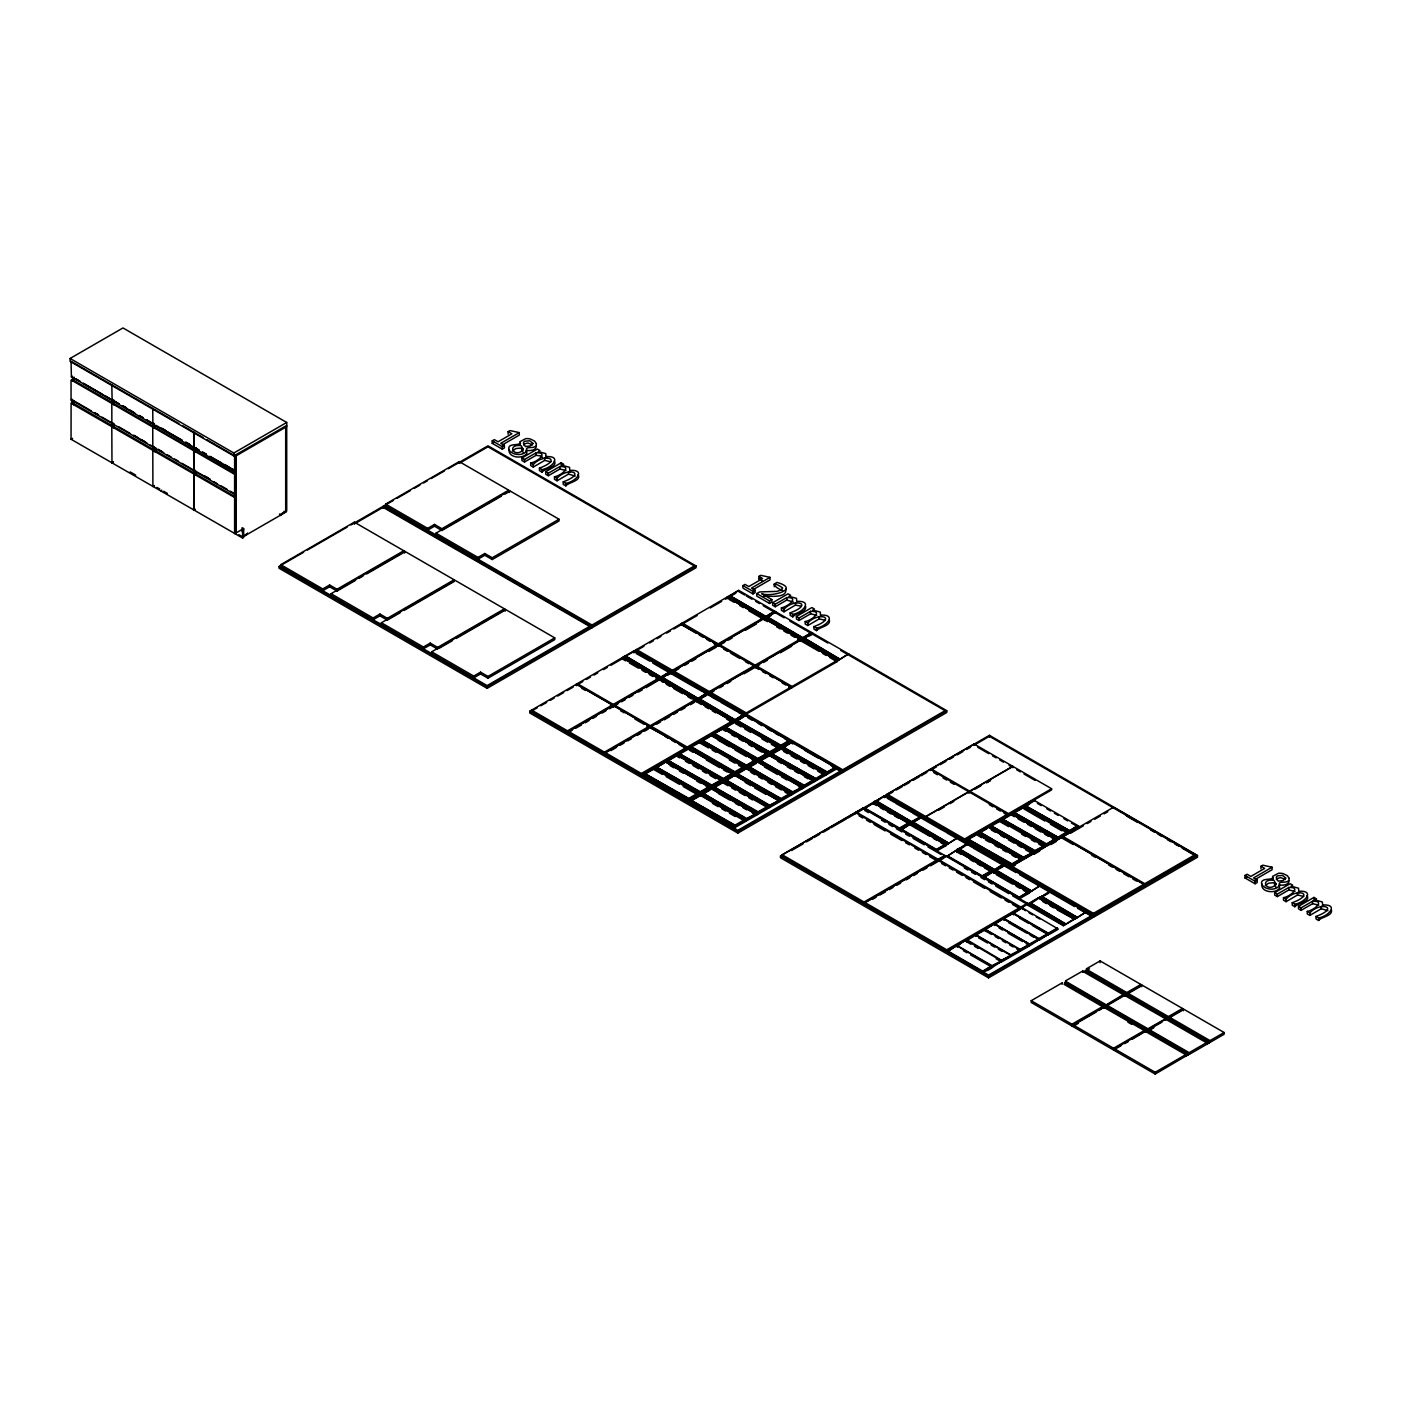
<?xml version="1.0" encoding="UTF-8"?>
<svg xmlns="http://www.w3.org/2000/svg" width="1402" height="1402" viewBox="0 0 1402 1402"><rect width="100%" height="100%" fill="white"/><g stroke="black" fill="none" stroke-linecap="round" stroke-linejoin="round"><path stroke-width="1.5" d="M523.174 452.566L521.053 448.079L515.761 448.57L512.466 451.041M1275.96 887.168L1273.84 882.699L1268.547 883.19L1265.252 885.661M576.415 685.245L576.397 684.071L577.747 684.842L576.555 685.49M611.114 704.154L610.536 705.153L611.132 704.119L577.747 684.842M572.139 730.354L568.388 732.51L568.388 731.336L613.322 705.381L649.406 726.201L649.406 727.393L604.455 753.33L604.455 752.155L649.406 726.201M659.203 678.498L623.645 658.554L622.47 659.168L622.208 657.626L623.504 658.66L623.136 657.082L659.203 678.498L660.324 677.867L624.24 656.434L660.324 677.867M647.181 726.043L648.057 725.43L647.268 726.289M686.332 748.703L686.332 747.529L650.265 727.691L687.19 748.212M658.274 678.445L613.322 704.4L577.256 683.563L577.256 684.754L613.322 705.574L658.274 679.637L658.274 678.445L623.557 658.397L622.295 658.975M659.133 680.058L659.133 678.936L614.181 704.891L614.181 706.065L650.248 726.902L695.199 700.947L695.199 699.773L693.254 700.019L693.85 698.985L660.482 679.725L659.326 680.443M660.482 679.812L661.166 677.762L697.25 699.177L661.166 677.762M684.158 747.529L684.982 746.758L684.123 747.248M698.091 699.072L734.175 720.505L698.091 699.072L696.987 699.721L697.495 701.193L696.268 701.754L696.058 700.264L651.106 726.201L650.3 727.971M696.093 701.543L697.407 701.035L696.146 701.613M715.16 644.149L716.019 643.553L681.319 624.503L695.725 633.021M716.001 643.658L717.368 645.516L672.434 671.453L672.434 670.279L717.368 644.324M752.348 665.897L753.435 665.144L718.227 644.815L673.275 670.769L673.275 671.944L678.901 668.701M727.182 598.426L728.444 597.848L762.302 617.388L761.216 618.142L761.812 617.108M697.407 701.035L730.775 720.313L730.354 721.347L731.266 720.593L730.389 721.294M713.951 691.116L710.201 693.271L710.201 692.097L755.152 666.143C758.307 667.37 753.68 668.526 755.152 665.161L800.086 639.207L800.086 640.399L755.152 666.336L719.068 645.516L719.068 644.324L764.02 618.387L765.317 619.421L766.07 617.195L802.137 638.611L766.07 617.195M767.63 621.647L764.23 619.877L764.02 618.387M789.028 686.682L789.869 686.191L756.502 666.914M791.219 686.962L746.285 712.917L746.285 714.091L791.219 688.154L789.869 686.191M797.896 638.926L798.737 638.436L765.369 619.158L764.16 619.824L764.879 619.088M800.086 639.207L798.737 638.436M800.945 640.802L800.945 639.698L756.011 665.652L756.011 666.826L792.077 687.663L837.012 661.709L837.012 660.535L834.891 660.605L835.662 659.746L802.294 640.486L801.225 641.24L801.821 640.206M834.944 660.675L836.17 660.114M536.405 446.222C535.932 450.655 529.746 450.918 526.328 450.375M1289.192 880.842C1288.718 885.275 1282.532 885.538 1279.115 884.995L1279.711 887.799C1276.258 894.283 1260.047 892.32 1262.098 884.049M519.756 445.38L520.475 443.26M1272.543 880L1273.261 877.88M72.185 376.122L71.484 376.752M234.607 494.696L235.834 493.749L235.343 497.903L71.099 403.215L71.046 439.264L242.616 538.035L243.65 537.439L243.65 528.572L234.607 533.706L234.607 474.717L235.869 474.104L72.326 379.539L71.046 380.275L71.064 400.376L72.185 399.255M72.326 400.218L71.449 403.11M112.861 422.756L111.862 423.947L111.809 403.811L113.247 403.18M112.616 427.102L112.528 423.229M113.089 426.208L113.089 423.755M152.73 427.452L152.906 486.529L154.448 485.635M152.906 427.54L152.73 408.438M153.484 423.386L153.344 424.017M153.799 427.26L154.01 424.245L146.597 419.969M154.01 447.396L153.221 450.55M195.123 450.445L194.159 451.041M194.107 470.686L194.528 474.524M195.106 473.718L194.948 470.336M235.045 471.177L235.834 470.616L235.886 473.981M235.028 494.52L71.467 400.026M1106.826 1005.216L1065.66 981.295M1162.065 1022.04L1147.607 1030.382L1106.844 1006.846L1107.265 1004.831L1124.737 994.824L1124.159 996.068M1209.085 1042.948L1168.322 1019.114L1209.085 1042.948L1189.229 1054.409L1148.466 1030.873L1148.886 1028.858L1166.341 1018.851L1165.781 1019.955M1148.466 1030.593L1189.229 1054.111L1189.65 1052.394L1206.964 1042.405L1206.754 1043.929L1209.085 1042.65M153.309 447.431L153.484 446.537M194.58 451.216L193.669 451.006L193.862 471.282L194.23 470.406M194.159 474.191L194.931 473.613M1107.089 1005.059L1105.985 1006.058L1065.222 982.522L1105.985 1006.356L1125.859 994.596L1085.095 971.06L1082.957 972.287M1148.694 1029.086L1147.607 1030.084L1106.844 1006.548M651.615 727.638L650.248 726.709L605.313 752.646L605.313 753.838M697.39 701.263L732.545 721.434L743.726 714.389L732.545 721.434M756.011 666.651L755.17 667.334L758.762 669.402M874.077 804.1L873.516 802.627L864.473 808.428L900.557 829.265L909.074 824.341L908.566 823.447L900.031 828.372L864.473 807.85M873.919 804.047L874.971 801.19L911.037 822.606L874.971 801.19M908.566 823.447L873.849 802.96M910.844 825.357L910.441 823.938L901.398 829.756L937.482 850.576L945.999 845.651L945.491 844.775L936.974 849.7L901.398 829.16M911.09 825.428L910.792 824.323L945.491 844.775M956.725 851.838L956.234 850.383L947.191 856.184L983.275 877.021L991.792 872.097L991.284 871.203L982.767 876.127L947.191 855.606M956.567 851.697L966.048 845.318M956.988 945.982L957.321 947.139M991.284 871.203L956.567 850.716M966.364 940.514L966.697 941.723M984.134 876.916L993.159 871.693L1027.386 891.462L1027.421 892.671L1028.209 891.935L1019.692 897.455L984.134 876.916L1020.2 898.332L1028.735 893.407L1028.209 892.531M975.774 935.046L976.09 936.308M990.881 966.574L990.863 965.417L990.934 966.609M1022.338 907.742L1013.296 913.543L1049.362 934.38L1057.897 929.456L1057.388 928.562L1048.854 933.487L1013.296 912.965L1022.338 907.742L1023.162 909.215M1000.309 960.212L1000.555 961.264M1022.654 908.075L1057.388 928.562M1009.633 954.744L1009.615 955.691M1028.367 943.809L1029.243 944.808L1020.709 949.732L985.15 929.211L994.193 923.988L1030.61 945.211L1039.127 939.691L1030.084 944.317L994.526 923.795L1028.402 943.739L1028.367 944.86M1013.313 913.368L1003.902 918.38L1039.478 938.902L1048.503 934.275L1039.986 939.796L1003.902 918.958L1038.619 939.393M1047.995 933.977L1013.366 913.596M112.002 403.776L113.509 400.359M112.02 426.594L113.019 426.488M194.054 473.946L193.844 510.17L195.369 509.276M509.312 449.429C507.261 457.7 523.472 459.663 526.924 453.179L526.241 450.41M71.397 377.085L71.046 361.278L178.843 423.509M112.125 400.692L111.809 384.814M193.949 474.051L193.669 510.065M195.001 473.999L193.879 473.858M1106.231 1004.813L1123.721 994.351L1123.51 995.876L1125.859 994.596M622.646 659.168L625.8 660.885M1065.222 982.522L1065.66 980.804L1083.115 970.797L1082.589 972.252M194.054 448.149L193.844 432.166M193.826 471.212L193.844 451.181L194.948 447.886M1065.66 982.276L1106.528 1005.742M1082.852 971.393L1123.615 994.912M1086.375 970.324L1086.375 968.835L1100.097 960.913L1140.878 984.449L1140.878 986.219L1126.717 994.404L1085.954 970.57L1127.138 993.86L1127.138 992.371L1140.878 984.449M1102.901 1006.881L1064.1 984.344M1103.742 1007.372L1072.81 1024.722L1072.81 1026.492L1113.574 1050.028L1120.952 1045.769M1127.997 994.351L1127.997 992.861L1141.719 984.94L1182.482 1008.476L1182.482 1010.246L1168.322 1018.43L1127.558 994.596L1168.76 1017.887L1168.76 1016.397L1182.482 1008.476M1144.68 1030.785L1103.865 1007.302L1103.637 1008.336L1105.985 1007.057L1146.748 1030.593L1132.01 1039.39M1145.364 1031.399L1186.127 1054.935M1148.028 1029.839L1107.265 1006.303M1148.886 1030.33L1189.65 1053.866M1165.237 1018.939L1147.852 1028.84M1166.078 1019.447L1206.842 1042.965M1169.601 1018.378L1169.601 1016.888L1183.341 1008.967L1224.104 1032.503L1224.104 1034.273L1209.944 1042.457L1169.18 1018.623L1210.364 1041.914L1210.364 1040.424L1224.104 1032.503M554.263 460.925C558.189 466.989 544.169 468.829 542.048 472.123L539.455 470.616L539.455 468.11C564.27 458.84 543.117 453.056 533.286 464.553L530.692 463.046L530.692 465.552L533.286 467.059L544.73 460.382L550.968 461.871M578.062 474.665C581.988 480.728 567.968 482.568 565.847 485.846L563.253 484.356L563.253 481.85C588.051 472.579 566.916 466.796 557.085 478.292L554.473 476.785L554.473 479.291L557.085 480.781L568.511 474.121L575.17 476.067M805.624 606.312C806.921 612.481 795.53 613.182 792.778 616.862L790.185 615.373L790.185 612.867C814.983 603.596 793.847 597.813 784.016 609.309L781.405 607.802L781.405 610.308L784.016 611.798L795.442 605.138L800.98 606.12M829.406 620.034C830.72 626.221 819.329 626.922 816.577 630.602L813.966 629.095L813.966 626.606C838.782 617.318 817.629 611.552 807.797 623.031L805.204 621.542L805.204 624.048L807.797 625.537L819.241 618.878L825.48 620.35M1307.067 895.545C1310.975 901.609 1296.955 903.449 1294.852 906.726L1292.241 905.236L1292.241 902.73C1317.056 893.46 1295.904 887.676 1286.072 899.173L1283.478 897.666L1283.478 900.172L1286.072 901.679L1297.516 895.002L1303.755 896.474M1331.479 909.916C1332.776 916.084 1321.403 916.785 1318.634 920.466L1316.04 918.976L1316.04 916.47C1340.838 907.182 1319.703 901.416 1309.871 912.912L1307.26 911.405L1307.26 913.911L1309.871 915.401L1321.297 908.741L1327.957 910.687M286.709 425.419L233.836 455.948L70.1 361.418L70.1 358.474L122.973 327.945L286.709 422.475L286.709 511.099L285.693 511.695M113.509 400.569L118.802 403.916M71.046 439.264L72.571 438.37M154.01 424.245L146.597 419.776M154.185 424.35L154.448 428.364M111.809 462.8L113.334 461.906M113.509 462.012L111.967 462.905L111.809 426.962M152.73 486.424L154.273 485.548M160.757 490.77L161.773 490.174M195.123 471.125L195.369 475.225M70.1 358.474L233.836 453.004L286.709 422.475M286.709 426.611L236.219 455.755L234.695 454.879M209.95 456.544L236.132 471.16L232.434 469.022M235.886 471.51L224.758 464.903M243.65 529.763L242.616 530.342L242.616 538.035M280.277 514.464L284.957 511.765L280.277 515.463L279.454 514.008M243.65 536.458L285.693 512.186L285.693 427.207M242.914 537.019L247.611 533.321L242.914 537.019L238.918 534.705M502.582 444.749L519.283 435.111L519.283 432.605L500.724 443.33L504.37 445.433L504.37 447.939L502.284 449.148L492.225 443.347L492.225 440.841L494.328 439.632L498.078 441.788L511.87 433.814L508.137 431.658L508.137 434.164M508.137 431.658L510.03 430.572L519.283 432.605M589.453 626.501L487.125 685.596L280.733 566.443L280.733 564.673L354.338 522.175L403.794 550.741L403.794 552.511L366.711 573.926M459.541 463.203L487.966 446.8L694.34 565.952L592.012 625.029L385.638 505.877L385.638 504.107L459.225 461.608L508.698 490.174L508.698 491.944L504.983 494.082M350.921 524.944L383.079 506.367L591.153 626.501L591.153 628.271L487.125 688.347L279.033 568.213L279.033 566.443L303.621 552.248M307.406 550.057L347.135 527.117M383.92 507.647L383.92 505.877L393.384 500.426M397.169 498.236L410.418 490.595M414.203 488.404L419.864 485.127M423.649 482.936L427.435 480.763M431.22 478.573L444.469 470.932M448.237 468.741L487.966 445.818L696.058 565.952L696.058 567.722L592.012 627.781L383.079 507.349L354.653 523.77M492.225 443.347L494.328 442.138M492.225 440.841L502.284 446.642L504.37 445.433M542.732 457.718L540.489 455.895L536.055 455.335L524.523 461.994L521.912 460.487L521.912 457.981L537.369 449.061L539.963 450.568L538.245 451.567L545.764 453.6L545.991 456.631C562.307 455.632 552.791 467.637 542.048 469.617L539.455 468.11M521.912 457.981L524.523 459.488L536.055 452.828C549.286 452.285 537.159 462.012 530.692 463.046M280.733 564.673L322.775 588.945L329.61 585.002L337.023 589.278L403.794 550.741M385.638 504.107L427.68 528.379L434.497 524.436L441.91 528.729L508.698 490.174M355.565 580.34L337.023 591.066L329.61 586.772L322.775 590.715L322.775 588.945M501.268 496.238L441.91 530.499L434.497 526.206L427.68 530.149L427.68 528.379M331.047 595.482L331.047 593.712L404.652 551.231L454.108 579.78L454.108 581.55L404.039 610.466M435.952 533.163L509.539 490.665L559.012 519.231L559.012 521.001L492.225 559.538L484.812 555.262L477.994 559.205L477.994 557.435L435.952 533.163L435.952 534.933M359.28 578.202L362.995 576.064M566.005 470.529L559.836 469.057L548.305 475.734L545.711 474.227L545.711 471.72L561.15 462.8L563.762 464.307L562.044 465.289L569.562 467.339L569.79 470.371C586.106 469.372 576.59 481.377 565.847 483.357L563.253 481.85M545.711 471.72L548.305 473.228L559.836 466.568C573.085 466.007 560.958 475.751 554.473 476.785M331.047 593.712L373.09 617.984L379.924 614.058L387.338 618.335L454.108 579.78M477.994 557.435L484.812 553.492L492.225 557.768L559.012 519.231M400.324 612.604L387.338 620.105L379.924 615.828L373.09 619.754L373.09 617.984M381.362 624.538L381.362 622.768L454.967 580.27L504.422 608.836L504.422 610.606L456.211 638.453M381.362 622.768L423.422 647.041L430.239 643.097L437.652 647.391L504.422 608.836M437.652 647.391L437.652 649.161L430.239 644.867L423.422 648.811L423.422 647.041M431.693 651.807L505.281 609.327L554.736 637.875L554.736 639.645L487.966 678.2L480.553 673.924L473.736 677.867L473.736 676.079L431.693 651.807L431.693 653.595M439.509 648.092L452.495 640.591M473.736 676.079L480.553 672.154L487.966 676.43L554.736 637.875M279.033 566.443L487.125 686.577L591.153 626.501M383.92 505.877L592.012 626.011L696.058 565.952M753.312 589.506L770.013 579.867L770.013 577.361L751.454 588.086L755.1 590.189L755.1 592.695L752.997 593.905L742.955 588.104L742.955 585.598L745.058 584.389L748.791 586.544L762.6 578.57L758.868 576.415L758.868 578.921L762.6 581.076M758.868 576.415L760.743 575.328L770.013 577.361M766.211 727.568L841.883 771.258L841.883 773.028L737.838 833.103L529.763 712.97L529.763 711.2L633.792 650.931L762.425 725.395M634.65 652.403L634.65 650.633L738.696 590.365L946.771 710.691L946.771 712.479L842.725 772.537L832.595 766.894M758.868 578.921L760.743 577.834M623.136 657.678L624.24 657.03M626.974 655.453L633.792 651.527L634.317 652.403M730.162 595.885L766.228 616.705L730.162 595.885L738.696 590.365M533.338 710.113L537.141 707.905M540.822 705.784L546.622 702.437M550.18 700.387L554.211 698.056M557.681 696.058L563.674 692.588M567.039 690.643L573.155 687.12M576.45 685.333L582.882 681.512M586.422 679.462L590.365 677.184M593.992 675.081L597.848 672.855M603.473 669.613L607.259 667.422M610.957 665.284L626.221 656.486M672.434 670.279L636.35 649.459L636.35 650.633L643.939 646.252M649.617 642.975L653.42 640.784M656.96 638.734L660.99 636.403M666.686 633.126L670.471 630.935M673.801 629.007L697.127 615.548M710.236 607.977L721.627 601.405M725.43 599.215L735.787 593.221M576.678 685.596L577.764 684.93M681.582 625.047L682.651 624.433L682.143 623.014L718.227 643.833L763.161 617.896L763.161 619.071L718.227 645.025M727.375 598.601L728.462 597.935L727.095 597.059L727.095 598.251M742.955 585.598L752.997 591.399L755.1 590.189M774.079 584.108L777.006 582.426C801.348 589.243 770.995 597.375 761.759 593.729L771.871 599.565L771.871 602.071L769.505 603.438L756.8 596.095L756.8 593.589L759.691 591.924L776.971 591.381L781.054 590.032L782.631 587.946C771.608 580.025 772.362 586.965 782.631 590.452M756.8 593.589L769.505 600.932L771.871 599.565M793.339 602.019L786.767 600.074L775.236 606.751L772.642 605.243L772.642 602.737L788.082 593.817L790.693 595.324L788.976 596.306L796.494 598.356L796.722 601.388C813.037 600.389 803.521 612.394 792.778 614.374L790.185 612.867M772.642 602.737L775.236 604.244L786.767 597.585C800.016 597.024 787.889 606.768 781.405 607.802M656.925 677.674L656.329 678.708L657.398 677.955M715.3 644.482L716.51 643.833M610.536 705.153L611.622 704.54M656.329 678.708L657.415 678.112M715.423 644.587L716.51 643.991M761.216 618.142L762.302 617.546M567.53 730.845L612.481 704.891L612.481 706.065L567.53 732.019L567.53 730.845L531.463 710.008L531.463 711.2L737.838 830.335L840.166 771.258M659.203 677.902L660.833 676.973M661.341 676.675L669.876 671.751L661.341 677.271L625.274 655.856L661.341 677.271M763.599 617.651L774.763 611.202L763.599 618.229L728.549 598.006L728.024 596.516L764.108 617.353L763.599 618.229M662.2 677.166L698.266 698.582L662.2 677.762L670.717 672.241L671.243 673.731M767.087 616.617L803.171 638.033L767.087 617.195L775.621 611.693L776.13 613.165M660.062 678.989L661.166 678.358M662.2 677.762L670.717 672.837M764.949 618.44L766.07 617.791M767.087 617.195L775.621 612.271M614.199 705.889L613.603 706.923L613.322 704.4M719.086 645.323L718.507 646.357L718.227 643.833M575.871 728.181L581.497 724.939M585.247 722.784L588.98 720.61M592.731 718.455L596.481 716.299M602.089 713.057L605.839 710.884M609.59 708.729L617.932 703.909M621.682 701.754L625.415 699.58M629.165 697.425L632.915 695.269M638.523 692.01L642.274 689.854M646.024 687.699L659.974 679.479L695.62 700.106L706.801 693.079L695.62 700.106M660.57 679.287L662.708 678.06M667.825 675.098L671.243 673.135M684.509 665.459L688.259 663.304M692.01 661.148L695.76 658.975M708.869 651.404L716.352 647.093M719.086 645.516L718.315 646.182L719.577 645.603M720.943 644.429L724.694 642.274M728.444 640.101L732.177 637.945M745.286 630.374L756.537 623.89M765.474 618.72L771.012 615.531M613.48 706.818L614.672 706.17M816.718 615.285L810.566 613.813L799.035 620.473L796.424 618.983L796.424 616.477L811.881 607.557L814.474 609.064L812.757 610.045L820.275 612.096L820.503 615.127C836.819 614.129 827.303 626.133 816.577 628.096L813.966 626.606M796.424 616.477L799.035 617.984L810.566 611.325C823.798 610.764 811.67 620.49 805.204 621.542M647.391 726.429L648.53 725.71M798.088 639.417L799.228 638.716M614.181 704.891L650.248 725.71L695.199 699.773M709.359 691.589L754.294 665.652L754.294 666.826L709.359 692.781L709.359 691.589L673.275 670.769M803.171 637.437L811.688 632.512L800.524 639.557L802.645 637.735M699.125 698.494L735.191 719.909L699.125 699.072L707.642 693.569L708.168 694.446M837.45 660.868L848.613 653.84L837.45 660.868L802.4 640.644L801.891 639.154L802.995 638.523L839.062 659.343L802.995 638.523M804.012 637.928L840.096 659.343L804.012 637.928L812.547 633.003L813.055 634.475L827.811 643.01M696.987 700.317L698.091 699.668M699.125 699.072L707.642 694.165M801.891 639.75L802.995 639.119M804.012 638.523L812.547 633.599M610.939 750.596L616.547 747.336M620.297 745.181L624.048 743.025M627.781 740.852L631.531 738.696M637.156 735.454L640.889 733.281M644.64 731.125L648.39 728.97M656.732 724.151L660.465 721.977M664.215 719.822L669.841 716.58M673.573 714.424L677.324 712.251M681.074 710.095L684.824 707.922M690.432 704.68L694.183 702.525M697.495 700.614L706.45 695.445M719.577 687.856L723.309 685.701M727.06 683.545L730.81 681.372M743.919 673.819L759.744 664.671M763.494 662.515L767.245 660.342M780.353 652.771L791.587 646.287M818.978 651.299L800.945 640.889L801.804 640.399M802.4 640.048L804.52 638.821M809.637 635.86L813.055 633.897M650.353 728.059L651.615 727.48M755.292 667.58L756.502 667.072M789.852 686.297L789.046 686.962L790.36 686.472M834.838 660.517L836.1 660.289M684.194 747.599L685.455 747.021M684.456 747.809L685.455 747.248M789.344 687.243L790.342 686.682M605.313 752.646L641.38 773.483L686.332 747.529M651.106 726.201L687.19 747.038L732.124 721.084L732.124 722.275L726.709 719.138M756.011 665.652L792.077 686.472L837.012 660.535M734.508 721.872L733.491 721.294L641.38 774.658L641.38 773.483M816.209 778.899C816.174 781.825 835.942 765.72 815.701 778.601L772.292 754.118L780.826 749.194L780.301 748.317L734.35 721.977L734.35 720.786L735.962 721.031L735.454 720.155M745.513 714.932C729.864 726.008 737.873 716.159 745.513 715.528M642.747 774.255L653.928 768.401L642.239 775.148C642.151 772.274 642.957 776.655 644.377 774.517L687.786 799.578L644.377 774.517M691.694 800.647L735.104 825.708L744.147 821.081L743.638 820.205L735.104 825.13L691.694 800.647L700.229 795.723L699.721 794.846L653.753 768.506L653.753 767.315L664.916 762.057M665.442 762.355L665.267 760.673L676.956 755.117L654.769 768.506L654.261 767.613M701.175 793.409L700.579 794.934L723.257 781.843L676.78 755.205L676.78 754.031L688.47 748.458L732.895 774.114L732.895 775.288L722.24 781.457M678.918 753.382L688.47 748.458M734.858 773.571C733.842 772.625 740.081 770.557 744.409 767.472L744.409 768.647L733.737 774.798L688.294 748.563L688.294 747.389L699.966 741.816M690.415 746.74C698.792 740.291 705.854 740.151 691.449 746.74L734.858 771.801L743.375 766.876L743.901 767.77L734.858 772.397L691.449 747.336M699.966 742.412L699.808 740.729L710.972 735.472M711.83 734.385C723.292 727.498 730.091 725.395 714.477 733.439L757.886 758.5L766.403 753.593L767.437 755.363L756.765 761.514L711.322 735.261C711.217 732.405 712.023 736.786 713.443 734.63L756.852 759.691L713.443 734.63M722.994 729.11L722.836 727.445L725.465 727.095L746.022 715.23L789.431 740.887M724.957 726.797L734 721.574M734.35 720.786L736.471 720.155M677.289 754.907L678.918 753.978L722.31 779.635L677.289 754.329M688.803 748.265L690.415 747.336L733.824 772.975L688.803 747.669M700.317 741.027L722.994 728.532L766.403 753.593M723.344 728.321L724.957 727.393L768.366 753.049L723.344 727.743M645.393 773.922L688.803 798.982L697.846 794.356L697.337 793.462L688.803 798.386L645.393 773.922L653.928 768.997M699.212 794.741L709.868 788.59L709.868 787.416L708.851 786.82L700.317 791.744L656.907 767.28L663.724 763.336M665.775 760.971L710.796 786.277L667.405 761.216M668.421 760.62L711.83 785.681L720.873 781.054L720.348 780.178L711.83 785.102L668.421 760.62L676.956 755.696M731.862 773.518L723.344 778.443L679.935 753.978L688.47 749.054M700.317 741.623L701.929 741.272L745.338 766.333L701.929 741.272M747.038 767.139L755.923 762.005L755.923 760.83L754.889 760.235L746.372 765.159L702.963 740.677L709.78 736.751M722.836 728.619L768.278 754.872L778.951 748.703L778.951 747.529C752.191 763.301 796.091 737.101 769.4 751.858L725.991 727.393L734.508 722.468M734.858 721.084L779.88 746.39L736.471 721.329M789.431 740.291L780.896 745.216L737.505 720.751L746.022 715.23M643.255 775.148L686.665 799.613L687.786 798.982M654.769 767.91L699.3 792.919L655.891 767.28L699.3 792.34M666.283 761.864L709.692 786.329L710.796 785.681M677.797 755.205L721.206 779.687L722.31 779.039M689.311 748.563L732.72 773.028L733.824 772.397M700.825 741.921L744.234 766.386L745.338 765.737M712.339 735.261L755.748 759.744L756.852 759.095M723.853 728.619L767.262 753.084L768.366 752.453M735.367 721.977L778.776 746.442L779.88 745.811M686.665 799.613L688.803 800.156L688.294 799.28M698.178 792.971L700.317 793.514L699.808 792.621M656.907 767.28L700.317 792.34L709.359 787.118M709.692 786.329L711.83 786.872L711.322 785.979M721.206 779.687L723.344 780.213L722.836 779.337M679.935 753.978L723.344 779.039L732.387 773.816M732.72 773.028L733.228 773.922L734.35 772.695M744.234 766.386L746.372 766.929L745.846 766.035M702.963 740.677L746.372 765.737L755.398 760.532M755.748 759.744L757.886 760.287L757.36 759.393M714.477 734.035L757.886 759.095L766.912 753.873M767.262 753.084L769.4 753.628L768.874 752.751M778.776 746.442L780.896 746.986L780.388 746.092M737.505 720.751L780.896 745.811L790.448 740.887L790.448 742.061L779.792 748.212M686.665 800.209L688.803 799.578M688.803 800.156L689.311 798.684L698.354 794.058L698.354 795.232L687.699 801.401L687.19 800.507M698.178 793.567L700.317 792.919M701.333 792.34L709.868 787.416M709.692 786.925L711.83 786.277M711.83 786.872L712.339 785.383L721.382 780.756L721.382 781.948L710.726 788.099L665.267 761.864M721.206 780.266L723.344 779.635M724.361 779.039L732.895 774.114M733.228 773.326L734.858 772.975M744.234 766.982L746.372 766.333M747.389 765.737L755.923 760.83M755.748 760.322L757.886 759.691M757.886 760.287L758.394 758.797L767.437 754.171M767.262 753.68L769.4 753.049M778.776 747.038L780.896 746.39M780.896 746.986L781.422 745.513L790.448 740.887M700.317 793.514L701.333 792.919M723.344 780.213L724.361 779.635M746.372 766.929L747.389 766.333M769.4 753.628L770.417 753.049M755.66 813.843L746.618 818.47L703.208 793.409L746.618 819.066L756.169 814.141L756.169 815.333L745.513 821.484L700.054 795.232L688.54 801.891L688.54 800.7L690.17 800.945L689.661 800.069M699.721 794.846L690.678 800.069L699.212 794.548M711.235 788.204C695.585 799.28 703.576 789.414 711.235 788.783M758.131 813.598C757.133 812.652 763.371 810.584 767.683 807.499L767.683 808.674L757.027 814.825L711.568 788.59L711.568 787.416L713.197 787.661L712.689 786.767M722.749 781.545L713.706 786.767L722.24 781.247M778.688 800.56L769.645 805.186L726.236 780.125L769.645 805.782L779.197 800.857L779.197 802.032L768.541 808.183L723.082 781.948L723.082 780.756L724.711 781.002L724.186 780.125M778.18 800.262L734.771 775.201C705.101 791.114 753.925 763.389 726.236 780.721M734.771 775.797L735.699 773.483M737.75 774.062L781.159 799.122L790.202 794.496L789.694 793.62L781.159 798.544L737.75 774.062L746.285 768.559L736.733 773.483L745.251 767.963M801.716 787.258L792.673 791.885L749.264 766.824L792.673 792.481L802.224 787.556L802.224 788.73L791.569 794.899L746.109 768.647L746.109 767.472L747.739 767.718L747.213 766.824M757.29 761.601C741.623 772.695 749.632 762.828 757.29 762.197M757.799 762.495L758.727 760.182M768.787 754.959C750.561 767.665 765.159 753.733 769.312 755.257L813.738 780.914L813.738 782.088L803.083 788.239L757.623 762.005M816.209 779.477L825.252 774.255L825.252 775.446L814.597 781.597L769.137 755.363L769.137 754.171L770.75 754.416L770.241 753.54M780.301 748.317L771.275 753.54L779.792 748.02M780.826 749.194L781.755 746.88M791.815 741.676C776.165 752.751 784.174 742.885 791.815 742.254M688.54 800.7L690.678 800.069M700.579 794.356L702.192 793.409M711.568 787.416L713.706 786.767M723.082 780.756L725.22 780.125M725.22 779.53L734.262 774.903M734.595 774.114L736.733 773.483M736.733 772.888L745.776 768.261L746.285 769.137M746.109 767.472L748.247 766.824M757.623 760.83L759.761 760.182M769.137 754.171L771.275 753.54M780.651 747.529L782.789 746.88M723.59 781.054L725.22 780.721L768.629 806.36L725.22 780.721M735.104 775.008L736.733 774.062L780.143 799.718L735.104 774.412M746.618 767.77L792.34 741.956L835.732 767.613M689.065 800.998L734.087 826.304L690.678 801.243M700.579 794.934L702.192 794.601L745.601 819.662L702.192 794.601M703.208 794.005L710.043 790.062M712.076 787.696L757.115 813.02L713.706 787.959M714.722 787.363L758.131 812.424L767.174 807.797L766.666 806.904L758.131 811.828L714.722 787.363L723.257 782.439M746.618 768.349L748.247 768.016L791.657 793.076L748.247 768.016M749.264 767.42L756.081 763.477M758.131 761.111L803.171 786.417L759.761 761.356M812.722 780.318L804.187 785.243L760.778 760.778L769.312 755.853M781.159 747.827L801.646 758.973M835.732 767.034L827.215 771.941L783.806 747.476L792.34 741.956M689.574 801.891L732.983 826.356L734.087 825.708M701.088 795.232L744.497 819.714L745.601 819.066M712.602 788.59L756.011 813.055L757.115 812.424M723.59 781.65L767.507 806.413L768.629 805.782M735.629 775.288L779.021 799.771L780.143 799.122M747.126 768.647L790.535 793.129L791.657 792.481M758.64 762.005L802.049 786.469L803.171 785.839M769.645 754.469L814.667 779.775M781.668 748.703L826.181 773.133L805.431 761.146M732.983 826.356L735.104 826.9L734.595 826.006M744.497 819.714L746.618 820.258L746.109 819.364M756.011 813.055L757.623 812.722M767.507 806.413L769.645 806.956L769.137 806.062M779.021 799.771L781.159 800.314L780.651 799.42M790.535 793.129L792.673 793.655L792.165 792.778M802.049 786.469L804.187 787.013L803.679 786.136M760.778 760.778L804.187 785.839L813.23 780.616M813.563 779.827L815.701 780.371L815.193 779.477M825.077 773.185L827.215 773.729L826.707 772.835M783.806 747.476L827.215 772.537L836.258 767.315L836.766 768.804L826.111 774.955L780.651 748.703M732.983 826.952L735.104 826.304M735.104 826.9L735.629 825.428L744.655 820.783L744.655 821.975L734 828.126L733.491 827.233M744.497 820.293L746.618 819.662M746.618 820.258L747.126 818.768L756.169 814.141M756.011 813.651L758.131 813.02M767.507 807.009L769.645 806.36M769.645 806.956L770.154 805.484L779.197 800.857M779.547 800.069L781.159 799.718M781.159 800.314L781.668 798.825L790.71 794.198L790.71 795.39L780.055 801.541L734.595 775.288M790.535 793.707L792.673 793.076M792.673 793.655L793.182 792.183L802.224 787.556M802.049 787.065L804.187 786.417M804.187 787.013L804.695 785.541L813.738 780.914M813.563 780.423L815.701 779.775M825.585 773.483L827.215 773.133M827.215 773.729L827.723 772.239L836.766 767.613M815.701 780.371L816.718 779.775M529.763 711.2L737.838 831.333L841.883 771.258M634.65 650.633L842.725 770.767L946.771 710.691M1090.896 916.014L988.568 975.091L782.176 855.939L782.176 854.764L855.36 812.512L1020.796 908.233L1027.456 904.395L1027.456 903.203L945.579 855.939L938.919 859.794L938.919 860.968L943.914 858.094M856.201 813.213L856.201 812.021L862.861 808.183L944.72 855.448L944.72 856.64L938.078 860.477M875.987 800.612L912.071 822.028L875.987 801.19L884.522 795.688L1092.596 916.014L1092.596 917.784L988.568 977.86L780.476 857.726L780.476 855.939L884.522 795.88M974.25 745.058L989.409 736.295L1195.783 855.448L1093.455 914.542L887.08 795.39L887.08 794.198L930.139 769.347L1008.529 814.79L1051.605 789.922L1051.605 788.748L1012.963 766.438L969.904 791.306L1008.529 813.616L1051.605 788.748M930.998 770.031L930.998 768.839L974.057 743.989L1012.7 766.281L1012.7 767.472L1009.019 765.352M885.381 797.16L885.381 795.39L989.409 735.314L1197.501 855.448L1197.501 857.218L1093.455 917.294L1077.647 908.356M873.867 802.435L874.971 801.786M875.987 801.19L884.522 796.266L885.03 797.16M791.569 850.523L803.031 843.916M806.571 841.866L812.512 838.431M814.071 837.537L819.714 834.278M823.465 832.122L829.563 828.6M830.965 827.776L846.615 818.75M847.842 818.032L878.826 800.139M887.08 795.39L892.759 792.095M896.439 789.974L902.24 786.627M903.922 785.663L909.81 782.263M913.298 780.248L919.291 776.778M920.781 775.919L926.88 772.414M930.665 770.224L936.606 766.789M940.146 764.756L945.982 761.374M949.61 759.271L953.465 757.062M957.198 754.907L962.876 751.612M966.574 749.492L970.464 747.248M900.031 827.776L908.566 822.851M912.071 821.432C939.025 806.29 896.001 831.351 911.545 821.73M900.031 828.372L909.074 823.745M913.421 822.816L910.792 823.745L911.896 822.518L947.962 843.934L914.244 824.464M912.912 821.923L948.996 843.338L912.912 822.518L921.447 816.998L921.955 817.892M910.792 823.745L911.896 822.518M912.912 822.518L919.747 818.575M901.398 829.756L910.441 823.938M887.08 794.198L925.706 816.507L968.782 791.639L968.782 792.831M930.998 768.839L969.623 791.149L1012.7 766.281M925.986 817.839L925.986 816.665L969.045 791.797L969.045 792.989M938.814 810.128L944.44 806.886M950.048 803.644L953.798 801.471M975.249 789.098L980.857 785.839M986.482 782.596L990.233 780.441M986.745 782.754L990.495 780.599M936.974 849.104L945.491 844.179M946.35 844.863L957.513 837.818L946.35 844.863L911.3 824.639M936.974 849.7L945.999 845.073M964.611 838.974L1007.688 814.106L1007.688 815.281L964.611 840.148L964.611 838.974L925.986 816.665M965.365 839.412L1010.824 865.647L1010.824 866.839L1021.48 860.67L1021.48 859.496L977.054 833.84L965.365 840.587L965.365 839.412L966.994 839.658L966.486 838.764M976.546 833.542C958.302 846.247 972.9 832.332 977.054 833.84M1032.485 852.556L1023.442 857.183L980.033 832.122L1023.442 857.779L1032.994 852.854L1032.994 854.028L1022.338 860.18L976.879 833.945L976.879 832.753L978.508 832.998L978 832.122M1031.977 852.258L988.568 827.198C966.066 837.397 989.111 828.985 988.392 826.111L990.022 826.356L989.514 825.48M999.573 820.258C970.237 836.696 1023.25 808.06 988.392 826.111M999.906 819.469L1045.366 845.704L1045.366 846.896L999.906 820.643L999.906 819.469L1001.536 819.714L1001.028 818.821M1055.005 838.957L1011.596 813.896L1002.553 819.118L1002.044 818.242L1010.579 813.318L1011.596 814.492L1003.061 819.416L1046.47 843.881L1055.005 838.957L1056.021 839.553L1056.021 840.744L1047.136 845.862M1011.596 814.492L1012.524 812.179M1079.049 826.269C1060.035 840.727 1076.613 822.518 1079.049 827.443L1068.394 833.594L1022.934 807.359C1000.52 817.226 1024.073 809.234 1022.934 806.168L1024.564 806.413L1024.038 805.537M1034.623 800.612C1014.75 813.072 1030.821 798.895 1034.623 800.612L1078.541 825.971M965.89 839.71L967.503 838.764M976.879 832.753L979.017 832.122M979.017 831.526L988.059 826.9M988.918 826.409L990.531 825.48M1000.415 819.767L1002.044 818.821M1002.044 818.242L1011.087 813.616M1011.42 812.827L1013.558 812.179M1013.558 811.583L1022.601 806.956M1022.934 806.168L1025.072 805.537M1025.072 804.941L1034.115 800.314M977.404 833.647L979.017 832.718L1022.426 858.357L977.404 833.051M1000.415 820.345L1002.044 819.416L1045.454 845.073L1002.044 820.012L1000.94 820.643M1011.929 813.107L1013.558 812.774L1056.968 838.414M1023.442 806.465L1025.072 806.115L1068.482 831.772L1025.072 806.115M966.399 840.587L967.503 839.956L1010.912 865.016L967.503 839.956M1020.463 858.9L1011.929 863.825L968.519 839.36L977.054 834.435M980.033 832.718L986.868 828.775M988.918 827.005L990.531 826.654L1033.94 851.715L990.531 826.654M1043.491 846.195L1034.956 850.541L991.547 826.058L1000.082 821.134M1011.929 813.703L1013.558 813.353L1045.647 831.877M1058.492 837.537C1058.475 840.464 1078.226 824.358 1057.984 837.239L1014.575 812.774L1023.109 807.85M1078.033 825.673L1069.498 830.597L1026.089 806.115L1029.506 804.152M864.053 902.029L937.219 859.794L937.219 860.968L864.053 903.203L864.053 902.029L782.176 854.764M856.201 812.021L938.078 859.286L944.72 855.448M864.911 903.712L864.911 902.52L938.078 860.285M957.093 850.488L957.689 848.946L993.755 870.379L960.037 850.909M958.705 848.368L994.789 869.783L958.705 848.946L967.24 843.443L967.748 844.915M956.585 850.19L957.689 848.946M958.705 848.946L967.24 844.022M872.412 899.365L876.162 897.21M879.913 895.037L885.538 891.795M889.289 889.622L893.039 887.448M896.807 885.293L900.557 883.12M906.183 879.878L909.933 877.705M913.683 875.549L917.434 873.376M923.059 870.134L926.81 867.961M930.577 865.788L938.078 861.459L938.078 859.286M947.191 856.184L956.234 850.383M982.767 875.549L991.284 870.624M992.143 871.308L1003.306 864.263L992.143 871.308L957.093 851.067M982.767 876.127L991.792 871.501M996.156 870.572L993.51 871.501L994.614 870.274L1030.68 891.69L996.98 872.219M995.63 869.678L1031.714 891.094L995.63 870.274L1004.165 864.754L1004.673 866.243M993.51 871.501L994.614 870.274M995.63 870.274L1002.465 866.331M984.134 877.512L993.159 871.693M997.856 869.59L1002.973 866.629M1009.808 865.052L1010.912 864.421M977.913 833.945L1021.322 858.41L1022.426 857.779M989.426 827.303L1032.836 851.768L1033.94 851.119M1044.35 845.126L1045.454 844.477M1012.454 814.001L1055.846 838.466L1056.968 837.835M1023.442 807.061L1067.36 831.824L1068.482 831.193M1009.808 865.647C1011.49 863.299 1012.384 866.664 1011.42 864.719M968.519 839.36L1011.929 864.421L1020.971 859.198M1021.322 858.41L1023.442 858.953L1022.934 858.059M1032.836 851.768L1034.956 852.311L1034.448 851.417M991.547 826.058L1034.956 851.119L1043.999 846.493M1044.35 845.704C1046.032 843.356 1046.926 846.72 1045.962 844.775M1003.061 819.416L1046.47 844.477L1055.513 839.255M1055.846 838.466L1057.984 839.009L1057.476 838.133M1067.36 831.824L1069.498 832.367L1068.99 831.474M1010.316 865.945L1011.929 865.016M1011.929 865.595L1012.454 864.123L1021.48 859.496M1021.322 859.005L1023.442 858.357M1023.442 858.953L1023.951 857.481L1032.994 852.854M1033.344 852.065L1034.956 851.715M1034.956 852.311L1035.465 850.821L1044.508 846.195L1044.508 847.386L1033.852 853.538L988.392 827.303M1044.858 846.002L1046.47 845.073M1046.47 845.651L1046.979 844.179L1056.021 839.553M1055.846 839.062L1057.984 838.414M1058.492 838.133L1067.535 832.911L1067.535 834.085L1056.88 840.236L1011.42 814.001M1067.36 832.42L1069.498 831.772M1057.984 839.009L1059.001 838.414M1069.498 832.367L1070.515 831.772M1015.328 865.104L1011.578 867.277L1011.578 866.085L1062.068 836.941L1143.944 884.206L1143.944 885.381M1062.926 836.451L1144.786 883.716L1144.786 884.89L1062.926 837.625L1062.926 836.451L1113.416 807.307L1195.275 854.572L1195.275 855.746L1182.254 848.228M1034.028 854.309L1039.636 851.084M1050.852 844.6L1056.46 841.358M1070.409 833.314L1083.483 825.76M1087.233 823.587L1090.966 821.432M1094.717 819.276L1100.325 816.034M1104.057 813.879L1107.808 811.723M1019.692 896.859L1028.209 891.935M1029.068 892.618L1040.231 885.591L1029.068 892.618L994.018 872.394M1019.692 897.455L1028.735 892.829M946.771 949.785L1019.937 907.55L1019.937 908.724L946.771 950.977L946.771 949.785L864.911 902.52M938.919 859.794L1020.796 907.059L1027.456 903.203M1029.927 902.765L1065.993 924.181L1029.927 902.765L1038.444 897.841L1074.528 919.256L1063.347 925.706L1028.297 905.482L1027.789 903.992L1028.893 903.361L1064.977 924.181L1028.893 903.361M1074.861 919.064L1086.042 912.019L1074.861 919.064L1039.811 898.822L1039.303 897.35L1040.407 896.719L1076.491 918.135L1042.773 898.664M1041.441 896.123L1077.507 917.539L1041.441 896.719L1049.958 891.199L1050.466 892.093M956.672 945.649L947.629 951.467L956.672 945.649L993.072 966.872L1001.606 961.351L992.563 965.996L957.005 945.456L966.048 940.234L1002.465 961.457L1010.982 956.532L1010.474 955.656L1001.957 960.563L966.907 939.743L966.381 941.548M966.381 940.041L975.424 934.819L1011.841 956.041L1020.376 951.117L1019.85 950.223L1011.333 955.148L976.283 934.924L984.292 930.297L991.512 934.451M975.985 936.291L975.774 934.626L984.8 929.403L1021.217 950.626L1029.751 945.702L1029.243 944.808M994.526 923.795L1012.945 913.158M1027.789 904.588L1028.893 903.957M1029.927 903.361L1038.444 897.841M1039.303 897.946L1040.407 896.719M1041.441 896.719L1049.958 891.795M966.048 940.234C962.894 939.322 955.691 949.995 957.005 945.456M966.907 940.339L973.724 936.396M994.526 924.391L1003.569 918.573M1028.297 904.886L1030.435 903.659M1032.135 902.678L1038.444 898.437M1039.811 898.244L1048.766 893.074M1028.297 905.482L1031.854 903.431M983.188 970.815L991.722 965.89L983.188 971.411L947.629 950.871M992.563 965.4L1001.098 961.071M1001.957 959.984L1010.474 955.656M1011.333 954.569L1019.85 950.223M1020.709 949.154L1029.243 944.229M1030.084 943.739L1038.619 938.814M1039.478 938.324L1047.995 933.399M1048.854 932.908L1057.388 927.984M1063.347 925.706L1074.528 918.678M983.696 971.691C1000.625 961.176 989.619 971.393 983.188 971.411M992.563 965.996L1001.606 961.351M1001.957 960.563L1010.982 955.936M1011.333 955.148L1020.376 950.521M1020.709 949.732L1029.751 945.106M1030.084 944.317L1039.127 939.691M1039.478 938.902L1048.503 934.275M1048.854 933.487L1057.897 928.86M1011.578 866.085L1093.455 913.35L1143.944 884.206M1144.786 883.716L1195.275 854.572M780.476 855.939L988.568 976.072L1092.596 916.014M885.381 795.39L1093.455 915.524L1197.501 855.448M1255.368 879.369L1272.07 869.731L1272.07 867.225L1253.511 877.95L1257.173 880.053L1257.173 882.559L1255.07 883.768L1245.029 877.967L1245.029 875.461L1247.132 874.252L1250.864 876.408L1264.657 868.434L1260.924 866.278L1260.924 868.784M1260.924 866.278L1262.816 865.192L1272.07 867.225M1095.926 1012.174L1071.969 1026.001L1031.206 1002.465L1031.206 1000.695L1062.348 982.749L1062.033 984.309M1245.029 877.967L1247.132 876.758M1085.954 970.867L1089.494 968.817M1245.029 875.461L1255.07 881.262L1257.173 880.053M1294.992 891.427L1288.841 889.955L1277.31 896.614L1274.698 895.107L1274.698 892.601L1290.155 883.681L1292.749 885.188L1291.032 886.169L1298.55 888.22L1298.778 891.251C1315.094 890.252 1305.577 902.257 1294.852 904.237L1292.241 902.73M1274.698 892.601L1277.31 894.108L1288.841 887.448C1302.072 886.905 1289.945 896.632 1283.478 897.666M1031.206 1000.695L1071.969 1024.231L1103.006 1006.303C1100.447 1011.21 1111.558 1002.097 1099.606 1010.053M1085.954 970.57L1127.138 993.86M1124.579 996.314L1126.717 995.087L1167.48 1018.921L1126.717 995.087M1072.81 1026.492L1078.348 1023.302M1318.791 905.149L1312.64 903.677L1301.091 910.336L1298.497 908.846L1298.497 906.34L1313.954 897.42L1316.548 898.927L1314.831 899.909L1322.349 901.959L1322.577 904.991C1338.892 903.992 1329.376 915.997 1318.634 917.959L1316.04 916.47M1298.497 906.34L1301.091 907.848L1312.64 901.188C1325.871 900.627 1313.744 910.354 1307.26 911.405M1072.81 1024.722L1113.574 1048.258L1144.628 1030.33L1144.4 1031.872L1146.748 1030.593M1114.432 1048.749L1145.574 1030.803L1145.171 1032.345L1147.607 1031.083L1188.37 1054.619L1155.195 1074.055L1114.432 1050.519L1114.432 1048.749L1155.195 1072.285L1186.232 1054.357L1186.022 1055.899L1188.37 1054.619M1167.48 1018.623L1165.044 1019.885L1165.448 1018.763L1124.579 995.332M1127.558 994.596L1168.76 1017.887M1124.632 1043.649L1128.33 1041.528M1148.466 1030.873L1153.881 1027.754M1169.18 1018.623L1210.364 1041.914M1086.48 969.29L1127.243 992.826M1128.102 993.317L1168.865 1016.853M1107.212 1005.357L1148.028 1028.858M1169.724 1017.344L1210.487 1040.88M1148.834 1029.383L1189.597 1052.92M990.46 870.134L990.566 871.378L990.934 870.414M1013.436 913.631L1013.611 914.647L1013.786 913.648M1004.323 919.081L1004.41 920.045M994.754 924.479L994.842 925.478L995.034 924.479M985.553 930.893L985.133 929.736L994.193 923.988M1037.778 938.324L1037.901 939.568L1038.269 938.604M234.625 471.668L73.325 377.944M990.741 871.413L990.653 870.414M1038.076 939.603L1037.988 938.604M763.407 596.253C769.172 595.71 787.696 598.864 785.716 588.963M944.65 843.689L944.773 844.933L945.141 843.969M956.795 850.874L956.9 851.873M1004.13 919.064L1004.218 920.062M1013.296 912.965L1013.506 914.63M1047.276 933.171L1047.276 934.153M985.291 930.858L985.15 929.211M991.004 965.663L991.179 966.679M1003.972 919.992L1003.902 918.38M738.696 591.556L744.742 595.044M746.267 595.92L751.945 599.197M755.731 601.388L759.516 603.579M763.179 605.699L784.139 617.791M789.817 621.068L801.173 627.623M801.962 628.078L805.642 630.199M806.851 630.9L812.529 634.177M840.727 650.458L945.071 710.691L842.725 769.786L636.35 650.633M1126.437 815.999L1137.6 822.448M1150.621 829.966L1154.337 832.122M1158.07 834.26L1161.785 836.416M1167.375 839.64L1171.091 841.778M1174.806 843.934L1178.539 846.072M729.653 596.761L765.212 617.301L729.145 596.481M764.949 617.844L801.033 638.664M801.891 639.154L837.45 660.289M800.524 639.557L765.369 619.158M728.9 599.285L734.315 602.404M739.713 605.541L743.323 607.609M748.738 610.746L763.161 619.071M776.638 626.852L780.248 628.937M783.858 631.023L787.468 633.108M791.078 635.194L794.689 637.262M822.588 653.385L826.199 655.47M829.809 657.538L837.012 661.709M977.737 747.284L988.778 753.663M992.458 755.783L996.139 757.904M999.819 760.042L1003.499 762.162M1016.643 769.751L1020.323 771.871M1024.003 773.992L1035.044 780.371M1037.392 803.381L1041.178 805.572M1046.856 808.849L1050.641 811.039M1054.427 813.23L1058.212 815.421M1063.89 818.698L1067.693 820.889M1071.478 823.062L1079.049 827.443M1026.089 806.115L1069.498 830.597M1023.986 808.936L1044.805 820.976M1050.484 824.253L1061.857 830.808M1073.231 844.565L1062.068 838.116L1062.068 836.941M1091.843 855.308L1095.558 857.463M1108.579 864.981L1112.312 867.119M1116.027 869.275L1119.742 871.431M1123.475 873.569L1129.048 876.793M1132.781 878.949L1136.496 881.087M1014.575 812.774L1057.984 837.239M1049.415 834.067L1055.075 837.327M719.068 644.324L755.152 665.161M716.422 643.974L681.302 623.504L681.302 624.679M1014.365 816.683L1010.579 814.492L1010.579 813.318M1018.15 818.873L1023.828 822.15M1027.613 824.341L1031.399 826.514M1035.184 828.705L1040.88 831.982M1044.665 834.172L1048.451 836.363M1052.236 838.554L1056.021 840.744M699.335 635.106L702.945 637.174M706.555 639.259L710.148 641.345M713.758 643.43L717.368 645.516M723.642 649.126L727.235 651.211M730.845 653.297L739.87 658.502M745.286 661.621L748.878 663.707M762.373 671.488L765.965 673.573M769.575 675.659L773.185 677.744M782.211 682.949L785.821 685.035M933.82 772.642L937.5 774.763M943.02 777.952L946.701 780.073M950.381 782.211L954.061 784.331M989.286 804.66L992.966 806.798M996.647 808.919L1000.327 811.039M1004.007 813.16L1007.688 815.281M1008.529 826.602L999.065 821.134L999.065 819.96M1021.778 834.26L1025.581 836.451M1031.259 839.728L1035.044 841.919M1038.829 844.109L1042.615 846.282M991.337 829.966L995.122 832.157M1000.8 835.434L1004.586 837.625M1008.371 839.816L1014.067 843.093M1017.852 845.283L1021.637 847.474M1025.423 849.665L1032.994 854.028M977.93 835.522L981.715 837.713M985.501 839.903L989.286 842.094M994.964 845.371L998.767 847.562M1002.553 849.735L1006.338 851.925M1012.016 855.202L1015.802 857.393M710.201 692.097L746.285 712.917M758.254 723.467L762.04 725.658M767.735 728.935L771.521 731.125M775.306 733.316L779.091 735.507M784.769 738.784L790.448 742.061M804.573 750.21L817.822 757.869M831.088 765.51L836.766 768.804M636.158 653.472L649.792 661.148M652.736 663.041L685.999 682.248M686.805 682.721L702.752 691.729M703.857 692.553L710.323 696.093M711.427 696.934L719.769 701.543M720.891 702.384L736.804 711.375M737.925 712.234L744.374 715.756M748.142 717.929L751.928 720.12M789.046 741.746L792.831 743.936M887.256 798.246L894.827 802.61M895.878 803.416L911.861 812.441M912.702 813.125L938.551 828.056M939.428 828.564L945.912 832.105M946.998 832.928L972.392 847.404M973.286 848.105L1015.889 872.517M1019.675 874.708L1074.458 906.516M826.181 772.537L782.789 748.072M660.062 678.41L695.62 699.528M696.987 699.721L732.545 720.838M873.867 801.839L909.425 822.956M910.792 823.149L946.35 844.284M956.585 849.594L992.143 870.712M993.51 870.905L1029.068 892.04M1039.303 897.35L1074.861 918.468M874.375 803.311L909.425 823.552M735.384 723.555L741.062 726.849M744.848 729.022L750.526 732.3M761.899 738.872L767.577 742.149M771.363 744.339L777.041 747.616M783.578 751.384L787.363 753.575M791.166 755.766L796.844 759.043M800.63 761.233L804.415 763.424M808.2 765.597L813.879 768.892M817.681 771.065L825.252 775.446M1074.528 919.256L1057.406 909.968M629.41 662.971L638.436 668.176M642.046 670.261L645.639 672.347M649.249 674.432L652.859 676.5M662.725 682.213L659.133 678.936M666.336 684.299L669.946 686.367M673.556 688.452L682.581 693.657M687.979 696.794L691.589 698.862M697.863 702.49L701.456 704.575M705.066 706.643L708.676 708.729M712.286 710.814L715.896 712.899M876.618 805.589L873.008 803.504L873.516 802.627M880.228 807.675L883.821 809.76M887.431 811.846L891.041 813.931M894.651 815.999L898.261 818.085M911.738 825.866L929.771 836.275M933.381 838.361L936.992 840.446M940.602 842.532L945.999 845.651M957.531 852.311L961.141 854.396M970.149 859.601L973.759 861.687M977.369 863.772L980.979 865.84M984.59 867.926L991.792 872.097M996.261 874.673L1012.489 884.049M1016.099 886.117L1019.71 888.202M1023.32 890.288L1028.735 893.407M1042.65 901.451L1046.348 903.589M1050.028 905.71L1053.726 907.848M725.991 727.393L769.4 751.858M772.292 754.118L815.701 778.601M814.667 779.179L771.275 754.118L812.792 778.688M1027.789 903.992L1063.347 925.127M722.486 728.234L721.977 729.11L725.763 731.301M864.719 810.444L868.434 812.599M881.472 820.117L885.188 822.255M888.903 824.411L892.636 826.549M896.351 828.705L901.924 831.929M905.657 834.067L909.372 836.223M913.088 838.378L924.251 844.81M927.984 846.966L941.005 854.484M964.19 867.873L967.906 870.011M971.621 872.167L975.354 874.322M980.927 877.529L984.66 879.685M988.375 881.84L992.09 883.979M995.823 886.134L1008.844 893.652M1012.559 895.808L1027.456 904.395M731.441 734.578L735.226 736.769M739.029 738.959L742.815 741.15M748.493 744.427L752.278 746.618M756.064 748.791L761.742 752.068M777.76 761.321L781.545 763.512M787.223 766.789L791.008 768.962M794.794 771.153L798.579 773.343M804.275 776.62L808.06 778.811M1022.338 908.338L1025.423 910.704M1029.033 912.79L1032.643 914.875M1036.253 916.961L1039.863 919.046M859.075 815.841L862.791 817.997M866.524 820.152L870.239 822.291M873.954 824.446L885.118 830.895M890.708 834.12L901.872 840.552M905.587 842.707L909.32 844.845M914.893 848.07L918.608 850.225M922.341 852.381L926.056 854.519M929.771 856.675L937.219 860.968M941.793 863.614L945.509 865.753M949.242 867.908L952.957 870.046M956.672 872.202L962.263 875.426M965.978 877.582L969.711 879.72M973.426 881.876L984.59 888.307M990.18 891.532L1001.343 897.981M1005.059 900.137L1008.774 902.275M1012.507 904.43L1019.937 908.724M182.558 425.647L203.097 437.529M206.813 439.667L234.607 455.703L234.695 474.139M710.972 734.876L710.463 735.77M754.889 760.235L711.48 735.77M757.799 761.899L801.208 786.96M718.034 740.133L729.408 746.688M735.086 749.982L746.442 756.537M752.138 759.814L755.923 762.005M764.353 766.876L777.602 774.517M781.387 776.708L787.065 779.985M798.439 786.557L802.224 788.73M1019.657 918.205L1028.665 923.41M1032.275 925.495L1048.503 934.871M122.78 405.721L126.478 407.859M161.861 428.276L165.559 430.414M185.94 442.191L189.638 444.329M225.021 464.745L228.736 466.884M76.286 379.066L79.984 381.204M83.437 383.307L101.96 393.997M105.676 396.135L109.374 398.273M119.065 403.776L113.247 400.516L113.509 404.74M122.517 405.861L126.478 408.052M129.93 410.138L133.628 412.276M139.184 415.483L143.162 417.673M161.598 428.434L182.242 440.246M185.677 442.331L189.638 444.522M199.084 449.972L195.123 447.781L195.211 451.9M202.536 452.057L206.497 454.248M209.95 456.333L221.06 462.765M76.023 379.223L79.721 381.362M83.437 383.5L111.231 399.535M122.517 406.054L135.486 413.555M139.184 415.693L142.899 417.831M156.043 425.419L181.98 440.386M185.677 442.524L198.821 450.112M202.536 452.25L206.234 454.388M699.458 741.518L698.95 742.412L708.413 747.879M699.808 741.921L745.776 768.261M71.484 380.152L235.045 474.577M712.216 750.07L716.001 752.243M729.25 759.902L734.928 763.179M738.731 765.369L744.409 768.647M750.946 772.414L754.732 774.605M758.517 776.796L762.302 778.986M767.981 782.263L771.766 784.454M775.569 786.645L781.247 789.922M785.032 792.112L790.71 795.39M1008.476 922.586L1026.509 932.996M1030.119 935.081L1033.712 937.167M1125.859 994.894L1085.095 971.06M284.15 511.292L285.693 512.186M999.083 928.001L1002.693 930.087M1008.108 933.206L1022.531 941.531M1026.141 943.616L1029.751 945.702M689.328 750.14L693.114 752.331M706.38 759.989L719.629 767.648M723.414 769.838L727.217 772.011M745.11 782.351L750.789 785.628M754.574 787.819L765.948 794.373M581.812 688.364L585.423 690.45M620.543 710.726L624.153 712.812M634.966 719.068L643.991 724.273M664.688 736.208L668.298 738.293M671.908 740.379L675.501 742.464M679.111 744.55L684.527 747.669M204.377 475.786L208.092 477.924M94.81 412.714L98.508 414.852M133.891 435.268L137.589 437.406M141.304 439.562L145.002 441.7M158.146 449.288L161.861 451.426M206.497 477.188L210.195 479.326M72.571 400.078L91.095 410.768M94.547 412.854L98.508 415.045M101.96 417.13L113.089 423.562M118.802 426.856L129.93 433.288M133.628 435.426L146.859 442.962M150.312 445.047L154.273 447.238M157.883 449.429L163.701 452.688M167.153 454.774L171.114 456.964M174.567 459.05L178.527 461.24M181.98 463.343L193.09 469.758M196.981 471.983L210.195 479.537M213.647 481.622L217.363 483.76M221.06 485.898L226.879 489.158M230.331 491.243L234.292 493.434M72.326 402.689L235.886 497.114M995.122 936.536L998.732 938.621M1002.325 940.707L1005.935 942.792M1009.545 944.878L1013.155 946.946M1016.765 949.031L1020.376 951.117M676.43 754.819L675.922 755.696L679.707 757.886M685.403 761.163L689.188 763.354M692.974 765.545L698.652 768.822M702.437 771.012L706.222 773.203M710.008 775.376L715.703 778.671M727.918 785.716L722.24 782.439L721.715 780.563M731.704 787.906L735.489 790.097M739.275 792.27L744.953 795.565M748.756 797.738L752.541 799.929M1105.144 1006.548L1064.381 983.03L1105.144 1006.846M1146.748 1030.873L1105.985 1007.057M1188.37 1054.9L1147.607 1031.083M1127.944 1022.181L1131.659 1024.319M978.526 937.798L987.534 943.003M991.144 945.071L994.754 947.156M998.364 949.242L1001.974 951.327M664.916 761.461L664.408 762.355M665.442 761.759L708.851 786.82M755.152 813.546L711.743 789.081M670.086 765.632L673.889 767.823M679.567 771.1L683.352 773.291M696.601 780.932L700.404 783.122M706.082 786.399L709.868 788.59M718.297 793.462L729.653 800.016M735.349 803.293L739.134 805.484M742.92 807.675L746.705 809.865M752.383 813.142L756.169 815.333M967.345 942.162L970.938 944.247M974.548 946.332L978.158 948.418M996.191 958.828L1001.606 961.947M243.65 528.572L242.108 527.695L242.108 531.638M653.42 768.103L652.894 768.997L662.375 774.465M666.16 776.655L679.409 784.296M683.195 786.487L698.354 795.232M712.461 803.381L718.139 806.658M721.942 808.849L725.728 811.039M729.513 813.23L735.191 816.507M963.367 950.696L966.977 952.782M970.587 954.867L992.23 967.362M234.695 531.971L236.219 532.865L236.219 454.581M130.141 471.913L135.731 475.138M157.042 487.44L159.723 488.983M163.631 491.243L167.364 493.399M568.388 731.336L604.455 752.155M1285.336 879.545L1280.815 877.617L1277.608 878.353A4.171 2.401 0 0 0 1276.363 879.632M532.55 444.925L528.028 442.997L524.821 443.733A4.171 2.401 0 0 0 523.577 445.012M944.703 844.898L944.86 843.986M545.764 456.106L546.535 458.033M193.844 448.079L193.669 432.079M1323.015 905.377L1323.12 906.393M1299.216 891.637L1299.339 892.653M820.941 615.513L821.064 616.529M570.228 470.757L570.334 471.773M1321.297 906.235L1321.297 908.741M1318.634 917.959L1318.634 920.466M1313.954 897.42L1313.954 899.926M1312.64 901.188L1312.64 903.677M1309.871 912.912L1309.871 915.401M1301.091 907.848L1301.091 910.336M1297.516 892.496L1297.516 895.002M1294.852 904.237L1294.852 906.726M1288.841 887.448L1288.841 889.955M1286.072 899.173L1286.072 901.679M1277.31 894.108L1277.31 896.614M1255.07 881.262L1255.07 883.768M1183.341 1008.967L1183.341 1010.737M1155.195 1072.285L1155.195 1074.055M1141.719 984.94L1141.719 986.71M1113.416 807.307L1113.416 808.481M1113.574 1048.258L1113.574 1050.028M1100.097 960.913L1100.097 962.683M1093.455 913.35L1093.455 914.542M1093.455 915.524L1093.455 917.294M1071.969 1024.231L1071.969 1026.001M1068.394 833.594L1067.886 832.718M1056.88 840.236L1056.372 839.36M1056.67 927.756L1056.845 928.772M1033.589 800.016L1033.589 801.208M1033.852 852.363L1033.852 853.538M1028.875 944.019L1028.7 945.018M1027.491 891.707L1027.684 892.741M1023.162 908.233L1023.074 909.232L1022.812 908.216M1022.338 860.18L1021.83 859.303M1022.076 806.658L1022.076 807.85M1020.796 907.059L1020.796 908.233M1012.963 766.438L1012.963 767.63M1008.529 813.616L1008.529 814.79M994.018 871.799L993.913 873.183L993.58 872.132M993.527 871.904L993.527 873.078M989.409 735.314L989.409 737.084M988.568 976.072L988.568 977.86M987.551 826.602L987.551 827.793M984.8 929.403L984.292 930.297M976.037 833.261L976.037 834.435M975.424 934.819L974.916 935.712M974.057 743.989L974.057 745.163M969.623 791.149L969.904 792.498M966.399 940.444L966.609 941.706M945.579 855.939L945.579 857.13M930.139 769.347L930.139 770.522M925.706 816.507L925.706 817.681M911.3 824.043L911.282 825.41M908.216 822.659L907.848 823.622L907.725 822.378M884.522 795.688L884.522 797.65M862.861 808.183L862.861 809.375M855.36 812.512L855.36 813.703M842.725 770.767L842.725 772.537M826.111 773.764L826.111 774.955M819.241 616.372L819.241 618.878M816.577 628.096L816.577 630.602M814.597 781.597L814.071 780.721M810.566 611.325L810.566 613.813M807.797 623.031L807.797 625.537M803.083 788.239L802.557 787.363M800.945 639.698L800.945 640.889M799.035 617.984L799.035 620.473M795.442 602.632L795.442 605.138M792.778 614.374L792.778 616.862M792.077 686.472L792.077 687.663M791.569 794.899L791.061 794.005M791.306 741.378L791.306 742.552M786.767 597.585L786.767 600.074M784.016 609.309L784.016 611.798M780.055 800.367L780.055 801.541M779.792 749.194L779.284 747.336M775.236 604.244L775.236 606.751M774.237 584.196L774.237 586.702M769.505 600.932L769.505 603.438M768.541 808.183L768.033 807.307M768.278 755.853L767.77 753.978M757.027 814.825L756.519 813.949M756.765 762.495L756.256 760.62M752.997 591.399L752.997 593.905M745.513 821.484L745.005 820.591M745.005 714.634L745.005 715.826M745.251 769.137L744.742 767.28M737.838 831.333L737.838 833.103M733.737 773.624L733.737 775.797M733.491 721.294L733.491 722.468M710.726 789.081L710.201 787.205M700.054 794.058L700.229 795.723M699.212 795.723L698.687 793.865M696.058 700.264L696.058 701.438M687.19 747.038L687.436 749.054M650.248 725.71L650.248 727.883M633.792 650.931L633.792 652.894M592.012 626.011L592.012 627.781M568.511 471.615L568.511 474.121M565.847 483.357L565.847 485.846M561.15 462.8L561.15 465.306M559.836 466.568L559.836 469.057M557.085 478.292L557.085 480.781M548.305 473.228L548.305 475.734M544.73 457.876L544.73 460.382M542.048 469.617L542.048 472.123M536.055 452.828L536.055 455.335M533.286 464.553L533.286 467.059M524.523 459.488L524.523 461.994M509.539 490.665L509.539 492.435M505.281 609.327L505.281 611.097M502.284 446.642L502.284 449.148M492.225 557.768L492.225 559.538M487.966 676.43L487.966 678.2M487.125 686.577L487.125 688.347M484.812 553.492L484.812 555.262M480.553 672.154L480.553 673.924M459.225 461.608L459.225 463.396M441.91 528.729L441.91 530.499M434.497 524.436L434.497 526.206M430.239 643.097L430.239 644.867M404.652 551.231L404.652 553.001M387.338 618.335L387.338 620.105M383.079 506.367L383.079 508.137M379.924 614.058L379.924 615.828M354.338 522.175L354.338 523.945M337.023 589.278L337.023 591.066M329.61 585.002L329.61 586.772M236.132 454.826L236.132 532.813M233.836 453.004L233.836 455.948M196.052 447.553L196.052 451.847M196.052 471.125L196.052 475.401M195.369 447.834L195.369 452.005M195.123 470.424L195.211 475.12M155.885 447.921L155.885 452.215M154.448 447.343L154.448 451.602M154.36 423.492L154.273 428.276M154.36 447.045L154.273 451.497M114.193 400.289L114.193 404.582M114.193 423.86L114.193 428.136M113.334 423.614L113.509 427.96M112.651 399.412L112.651 403.688M74.026 377.103L74.026 381.379M74.026 400.657L74.026 404.95M72.571 376.928L72.571 381.099M72.483 399.78L72.571 404.319M523.191 449.201L523.174 450.06C513.991 458.577 506.192 443.873 521.053 445.591L523.191 449.201M1275.995 883.821L1275.96 884.68C1266.777 893.197 1258.978 878.493 1273.84 880.211L1275.995 883.821M536.405 443.715C536.721 450.638 523.927 444.714 526.924 450.673C522.999 456.404 512.589 455.44 508.891 449.832C507.016 441.665 521.439 447.098 519.844 441.753L525.768 438.633A8.359 4.837 0 0 1 530.517 439.071L534.618 441.104L536.405 443.715M1289.192 878.335C1289.507 885.258 1276.714 879.334 1279.711 885.293C1275.785 891.024 1265.393 890.06 1261.677 884.452C1259.802 876.285 1274.225 881.718 1272.63 876.373L1278.571 873.253A8.359 4.837 0 0 1 1283.303 873.691L1287.404 875.724L1289.192 878.335M532.97 443.453L530.289 445.959L525.382 446.519L523.524 443.26A4.171 2.401 0 0 1 524.821 441.227L529.746 440.771L532.97 443.453M1285.757 878.073L1283.075 880.579L1278.168 881.139L1276.311 877.88A4.171 2.401 0 0 1 1277.608 875.847L1282.532 875.391L1285.757 878.073M1019.009 949.172L1019.499 950.416L1018.991 949.277M724.448 727.095L724.448 727.095M712.935 733.737L712.935 733.737M701.421 740.396L701.421 740.396M689.907 747.038L689.907 747.038M678.393 753.68L678.393 753.68M666.879 760.322L666.879 760.322M655.365 766.982L655.365 766.982M643.868 773.624L643.868 773.624"/></g></svg>
